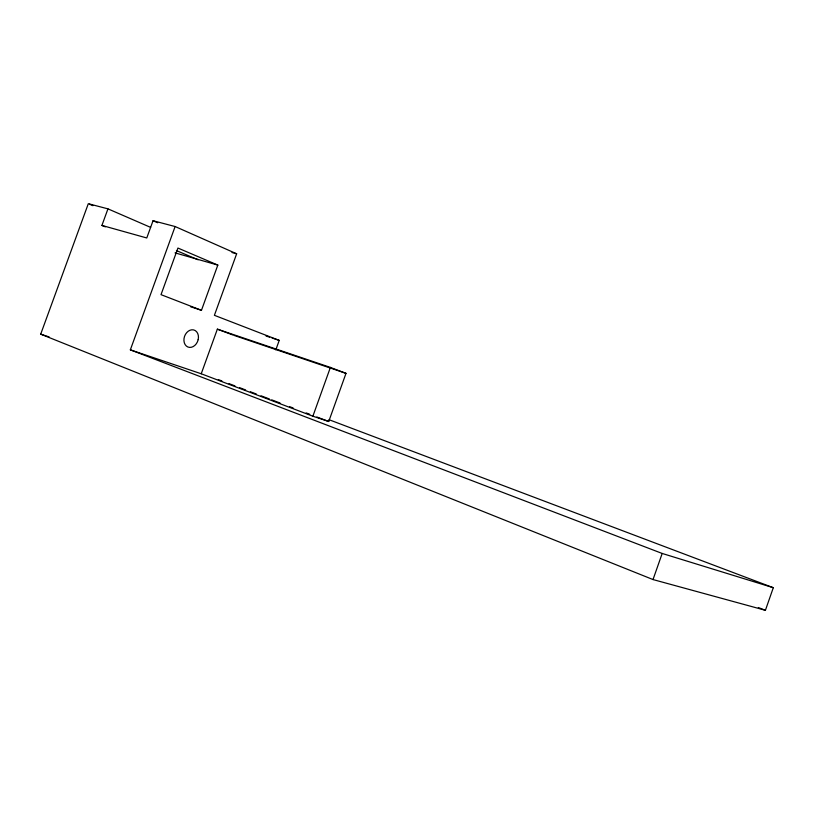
<?xml version="1.0" encoding="UTF-8"?>
<svg xmlns="http://www.w3.org/2000/svg" width="814" height="814" viewBox="0 0 814 814"><rect width="100%" height="100%" fill="white"/><g stroke="black" fill="none" stroke-linecap="round" stroke-linejoin="round"><path stroke-width="1.22" d="M150.641 227.391L107.957 208.862L88.309 203.693L40.7 334.157L653.021 579.558L765.414 610.307L773.3 587.708L328.968 419.678M653.021 579.558L662.189 553.459L773.3 587.708M201.231 373.768L312.881 416.208L330.392 367.409L217.358 329.151L201.231 373.768L130.342 349.847L175.122 226.536L236.65 253.785L214.397 315.313L279.233 340.384L275.824 349.857M312.881 416.208L328.734 421.499L346.001 373.351L330.392 367.409M201.465 310.307L217.826 265.089L177.93 248.046L161.019 294.658L201.465 310.307L190.588 306.746M105.332 226.862L101.913 225.427L107.957 208.862M175.122 226.536L153.042 220.726L146.774 237.973L101.913 225.427M231.98 252.513L236.65 253.785M175.041 252.869L217.826 265.089M40.7 334.157L49.135 336.925M266.066 336.029L269.658 337.22M272.049 338.014L279.233 340.384M234.249 335.47L346.001 373.351M217.358 329.151L233.048 335.063M218.325 379.589L221.886 380.942M229.009 383.638L234.941 385.897M239.692 387.698L245.625 389.957M250.376 391.758L256.318 394.007M261.06 395.808L269.373 398.962M271.744 399.867L280.057 403.022M289.56 406.624L293.121 407.977M306.176 412.932L309.737 414.285M316.86 416.992L328.734 421.499M130.342 349.847L662.189 553.459M758.322 607.529L765.414 610.307M176.435 250.58L198.097 259.778M89.459 204.192L92.908 205.677M153.042 220.726L157.682 222.761M198.178 339.621L197.426 341.849A9.035 7.011 -70.1 0 1 185.154 344.648A9.035 7.011 -70.1 0 1 190.049 330.219A9.035 7.011 -70.1 0 1 198.178 339.621"/></g></svg>
